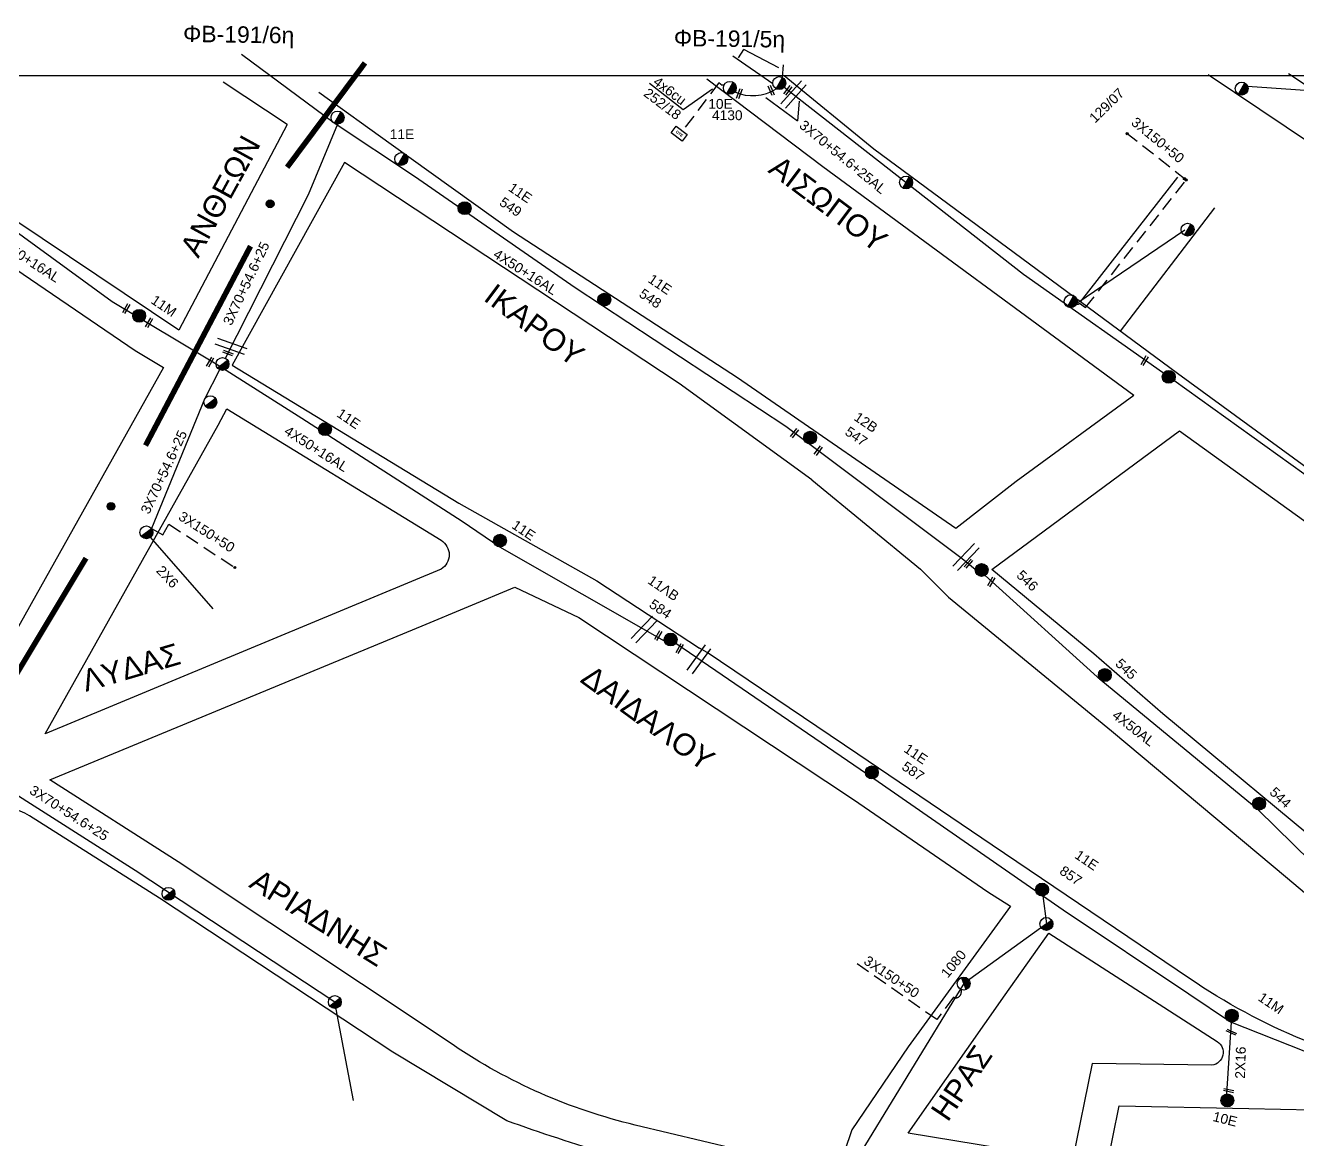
# Model space of a CAD drawing. Header units: millimetres. Extents: x 408 to 3042, y 742 to 1820.
# Drawn here: x 2117.3 to 2350, y 1608.2 to 1811.9 of the extents above; entities that cross this region are included whole.
import ezdxf

# ---------------------------------------------------------------- set-up
doc = ezdxf.new("R2010")
doc.units = ezdxf.units.MM
doc.linetypes.add('DASHED', pattern=[19.05, 12.7, -6.35])
for name, color, linetype in [('Pillar OTE', 7, 'Continuous'), ('Άγνωστα', 7, 'Continuous'), ('Γυμνά εναέρια ΧΤ και ΦΟΠ (3Φ)   4x50+16AL', 7, 'Continuous'), ('Επιγραφές - Σχήματα', 7, 'Continuous'), ('Μηχανική τομή', 7, 'Continuous'), ('Στύλος Ξύλινος', 7, 'Continuous'), ('Στύλος Ξύλινος @ 1', 7, 'Continuous'), ('Στύλος ΦΜ', 7, 'Continuous'), ('Στύλος ΦΜ @ 1', 7, 'Continuous'), ('Συνδέσεις', 7, 'Continuous'), ('Συνεστραμμένα ΧΤ   3x70+54.6+25 AL', 7, 'SYN_LINE'), ('Τομή', 7, 'Continuous'), ('Υπόβαθρο ΔΕΗ', 7, 'Continuous'), ('Υπόγεια καλώδια Παροχών ΧΤ   4x50AL', 7, 'DASHED'), ('Υπόγεια καλώδια Παροχών ΧΤ   4x6', 7, 'DASHED')]:
    doc.layers.add(name, color=color, linetype=linetype)
doc.styles.add('arial', font='arial.ttf')
doc.styles.get("Standard").update_dxf_attribs({"font": 'arial.ttf'})
doc.linetypes.add('SYN_LINE', pattern='A,0.5,-0.0001,["/\\/\\/\\/",Standard,S=0.1,R=0,X=0,Y=-0.05],-0.25', length=0.7501)
doc.dimstyles.new('ISO-25', dxfattribs={"dimtxt": 2.5, "dimasz": 2.5, "dimexe": 1.25, "dimexo": 0.625, "dimtad": 1, "dimtxsty": 'Standard', "dimcen": 2.5, "dimadec": 0, "dimazin": 0, "dimtfac": 1, "dimtmove": 0, "dimatfit": 3, "dimfxl": 1, "dimarcsym": 0})

# ---------------------------------------------------------------- blocks, each defined once
blk = doc.blocks.new('ΤΟΜΗ')
at = {"layer": 'Τομή', "ltscale": 40}
for p, q in [((-5.68, 0), (5.68, 0)), ((5.68, -2.33), (-5.68, -2.33))]:
    blk.add_line(p, q, dxfattribs=at)
blk = doc.blocks.new('ΜΗΧΑΝΙΚΗ ΤΟΜΗ')
at = {"layer": 'Μηχανική τομή', "ltscale": 40}
for p, q in [((-1.89, 0.78), (1.89, 0.78)), ((1.89, 0), (-1.89, 0))]:
    blk.add_line(p, q, dxfattribs=at)
blk = doc.blocks.new('ΥΠΑΡΧΩΝ ΤΣΙΜΕΝΤΕΝΙΟΣ ΣΤΥΛΟΣ')
at = {"layer": 'Στύλος ΦΜ'}
blk.add_hatch(color=7, dxfattribs=at).paths.add_polyline_path([(-1.29, -2.28, 0.574793), (2.62, 0, 0.268822), (1.3, 2.27)])
at = {"layer": 'Στύλος ΦΜ', "color": 7}
blk.add_line((-1.29, -2.28), (1.3, 2.27), dxfattribs=at)
blk.add_circle((0, 0), 2.62, dxfattribs=at)
at = {"layer": 'Στύλος ΦΜ', "flags": 4}
for tag, p in [('ΑΡΙΘΜΟΣ', (-4.68, 8.05)), ('ΤΥΠΟΣ', (-4.91, 3.03))]:
    blk.add_attdef(tag, p, '', height=4, dxfattribs=at)
blk = doc.blocks.new('ΥΠΑΡΧΩΝ ΞΥΛΙΝΟΣ ΣΤΥΛΟΣ')
at = {"layer": 'Στύλος Ξύλινος'}
h = blk.add_hatch(color=7, dxfattribs=at)
h.paths.add_polyline_path([(-2.62, 0, 0.270008), (-1.29, -2.28), (1.3, 2.27, 0.576266)])
h.paths.add_polyline_path([(-1.29, -2.28, 0.574793), (2.62, 0, 0.268822), (1.3, 2.27)])
at = {"layer": 'Στύλος Ξύλινος', "color": 7}
blk.add_line((-1.29, -2.28), (1.3, 2.27), dxfattribs=at)
blk.add_circle((0, 0), 2.62, dxfattribs=at)
at = {"layer": 'Στύλος Ξύλινος', "flags": 4}
for tag, p in [('ΑΡΙΘΜΟΣ', (-4.91, 8.6)), ('ΤΥΠΟΣ', (-4.85, 3.39))]:
    blk.add_attdef(tag, p, '', height=4, dxfattribs=at)
blk = doc.blocks.new('_ΣΥΝΔΕΣΗ')
at = {"layer": 'Συνδέσεις', "linetype": 'SYN_LINE', "ltscale": 40}
blk.add_hatch(color=256, dxfattribs=at).paths.add_polyline_path([(0.5, -0.01, 1), (-0.5, -0.01, 1)])
at = {"layer": 'Συνδέσεις'}
blk.add_circle((0, -0.01), 0.5, dxfattribs=at)
blk = doc.blocks.new('PILLAR ΟΤΕ')
at = {"layer": 'Pillar OTE', "ltscale": 40}
blk.add_lwpolyline([(-3.31, 2.02), (3.39, 2.02), (3.39, -1.99), (-3.31, -1.99)], close=True, dxfattribs=at)
at = {"layer": 'Pillar OTE', "insert": (-1.81, 0.71), "char_height": 1.3575, "width": 109.961, "attachment_point": 1}
blk.add_mtext('{\\fArial|b1|i0|c161|p34;OTE}', dxfattribs=at)

msp = doc.modelspace()

# ---------------------------------------------------------------- hatches: boundary and pattern name
at = {"layer": 'Επιγραφές - Σχήματα', "linetype": 'Continuous', "ltscale": 20}
h = msp.add_hatch(color=154, dxfattribs=at)
h.dxf.hatch_style = 1
edge = h.paths.add_edge_path()
edge.add_arc((2162.07, 1779.3), 0.708, 0, 360)
h = msp.add_hatch(color=154, dxfattribs=at)
h.dxf.hatch_style = 1
edge = h.paths.add_edge_path()
edge.add_arc((2132.96, 1723.98), 0.708, 0, 360)

# ---------------------------------------------------------------- linework, layer by layer
at = {"layer": 'Άγνωστα', "color": 151, "linetype": 'DASHED', "ltscale": 0.2}
msp.add_lwpolyline([(2309.59, 1761.03, 0.404495), (2310.13, 1761.13), (2311.22, 1760.33), (2329.62, 1783.66), (2318.83, 1792.13)], format="xyb", dxfattribs=at)
at = {"layer": 'Άγνωστα', "color": 85, "linetype": 'DASHED', "ltscale": 0.2}
msp.add_lwpolyline([(2311.16, 1760.25), (2311.16, 1760.25)], close=True, dxfattribs=at)
at = {"layer": 'Άγνωστα', "color": 151, "linetype": 'DASHED', "ltscale": 0.2}
msp.add_lwpolyline([(2140.37, 1719.94), (2142.46, 1718.76), (2143.56, 1720.73), (2155.61, 1712.79)], dxfattribs=at)
at = {"layer": 'Άγνωστα', "color": 62, "linetype": 'DASHED', "ltscale": 0.2}
msp.add_lwpolyline([(2288.48, 1635.63), (2288.48, 1635.11, -0.559489), (2287.04, 1634.23), (2284.02, 1630.12), (2268.46, 1641.01)], format="xyb", dxfattribs=at)
at = {"layer": 'Άγνωστα', "color": 62}
msp.add_lwpolyline([(2337.03, 1616.53), (2337.9, 1629.67)], dxfattribs=at)
at = {"layer": 'Γυμνά εναέρια ΧΤ και ΦΟΠ (3Φ)   4x50+16AL', "color": 30, "ltscale": 40}
msp.add_lwpolyline([(2291.04, 1712.41), (2288.65, 1714.37), (2256.38, 1738.57), (2217.88, 1763.93), (2188.45, 1784.29), (2173.81, 1794.05), (2156.82, 1806.59)], dxfattribs=at)
at = {"layer": 'Γυμνά εναέρια ΧΤ και ΦΟΠ (3Φ)   4x50+16AL', "color": 151, "ltscale": 40}
for points in [[(2234.18, 1699.35), (2204.07, 1716.53), (2204.07, 1716.53), (2197.17, 1721.21), (2167.85, 1740.03), (2152.19, 1749.96), (2133.2, 1761.4), (2102.92, 1783.4), (2068.85, 1798.68)], [(2368.5, 1643.22), (2342.78, 1668.46), (2313.99, 1692.22), (2292.85, 1711.36)]]:
    msp.add_lwpolyline(points, dxfattribs=at)
at = {"layer": 'Επιγραφές - Σχήματα', "color": 154, "linetype": 'Continuous', "ltscale": 20, "const_width": 1}
for points in [[(2179.42, 1805.07), (2165.18, 1785.99)], [(2158.48, 1771.56), (2139.28, 1735.11)], [(2128.39, 1714.5), (2104.64, 1674.93)]]:
    msp.add_lwpolyline(points, dxfattribs=at)
at = {"layer": 'Επιγραφές - Σχήματα'}
msp.add_lwpolyline([(433.97, 786.81), (2929.97, 786.81), (2929.97, 1802.72), (433.97, 1802.72)], close=True, dxfattribs=at)
at = {"layer": 'Επιγραφές - Σχήματα', "color": 154, "linetype": 'Continuous', "ltscale": 20}
for centre in [(2162.07, 1779.3), (2132.96, 1723.98)]:
    msp.add_circle(centre, 0.708, dxfattribs=at)
at = {"layer": 'Συνεστραμμένα ΧΤ   3x70+54.6+25 AL', "color": 6, "linetype": 'SYN_LINE', "ltscale": 10}
msp.add_lwpolyline([(2254.03, 1801.24), (2246.67, 1806.31)], dxfattribs=at)
at = {"layer": 'Συνεστραμμένα ΧΤ   3x70+54.6+25 AL', "color": 6, "linetype": 'SYN_LINE', "ltscale": 2}
msp.add_lwpolyline([(2255.78, 1802.4), (2255.99, 1804.72)], dxfattribs=at)
at = {"layer": 'Συνεστραμμένα ΧΤ   3x70+54.6+25 AL', "color": 151, "ltscale": 20}
for points in [[(2355.92, 1726.49), (2327.39, 1746.98), (2299.85, 1766.39), (2255.46, 1801.09), (2255.46, 1801.09)], [(2309.63, 1761.15), (2329.36, 1774.55)]]:
    msp.add_lwpolyline(points, dxfattribs=at)
at = {"layer": 'Συνεστραμμένα ΧΤ   3x70+54.6+25 AL', "color": 173, "linetype": 'SYN_LINE', "ltscale": 20}
msp.add_lwpolyline([(2340.85, 1800.84), (2354.01, 1799.88), (2377.76, 1784.03), (2401.98, 1775.66)], dxfattribs=at)
at = {"layer": 'Συνεστραμμένα ΧΤ   3x70+54.6+25 AL', "color": 30, "linetype": 'SYN_LINE', "ltscale": 20}
for points in [[(2174.4, 1793.9), (2169.02, 1780.95), (2153.79, 1750.87)], [(2177.29, 1615.35), (2173.9, 1633.33), (2137.4, 1657.4), (2105.09, 1677.96), (2065.2, 1702.9), (2049.88, 1723.29)]]:
    msp.add_lwpolyline(points, dxfattribs=at)
at = {"layer": 'Συνεστραμμένα ΧΤ   3x70+54.6+25 AL', "color": 151, "linetype": 'SYN_LINE', "ltscale": 20}
for points in [[(2152.82, 1748.96), (2150.09, 1743.58), (2140.37, 1719.94)], [(2151.66, 1705.22), (2140.21, 1718.33)]]:
    msp.add_lwpolyline(points, dxfattribs=at)
at = {"layer": 'Συνεστραμμένα ΧΤ   3x70+54.6+25 AL', "color": 62, "ltscale": 20}
for points in [[(2236.3, 1698.99), (2272.47, 1674.2), (2307.1, 1650.2), (2330.12, 1634.81), (2337.7, 1629.7), (2364.53, 1619.09)], [(2303.43, 1652.74), (2304.06, 1647.62), (2288.94, 1636.71), (2268.09, 1602.6), (2259.59, 1580.38), (2248.13, 1551.65)]]:
    msp.add_lwpolyline(points, dxfattribs=at)
at = {"layer": 'Συνεστραμμένα ΧΤ   3x70+54.6+25 AL', "color": 6, "linetype": 'SYN_LINE', "ltscale": 10}
msp.add_arc((2250.31, 1806.94), 7.86, 245.7295, 303.1641, dxfattribs=at)
at = {"layer": 'Υπόβαθρο ΔΕΗ'}
for points in [[(2348.32, 1803.12), (2391.02, 1774.73), (2391.02, 1774.73), (2391.02, 1774.73), (2398.91, 1805.48)], [(2165.16, 1793.84), (2153.47, 1801.57)], [(2320.02, 1744.25), (2263.18, 1786.04), (2241.92, 1802.1)], [(2165.16, 1793.84), (2145.36, 1756.21), (2115.38, 1776.3), (2083.04, 1799.06)], [(2320.02, 1744.25), (2298.52, 1728.55), (2287.5, 1719.92), (2247.53, 1747.48), (2206.57, 1774.13), (2184.23, 1790.16), (2170.98, 1799.67)], [(2142.56, 1749.38), (2119.21, 1707.67), (2108.56, 1688.71), (2080.41, 1706.76), (2058.87, 1720.68), (2051.93, 1724.84), (2071.03, 1768.32), (2081.18, 1790.76), (2111.29, 1770.23), (2137.38, 1752.47), (2142.56, 1749.38)], [(2261.15, 1728.83), (2261.15, 1728.83), (2236.88, 1746.42), (2236.88, 1746.42), (2175.68, 1786.88), (2155.13, 1749.81), (2196.61, 1724.59), (2221.8, 1710.36), (2221.8, 1710.36), (2240.63, 1698.06)], [(2310.32, 1761.36), (2328.09, 1784.17)], [(2334.83, 1778.57), (2317.54, 1756.04)], [(2294.09, 1712.42), (2328.4, 1737.8), (2359.77, 1715.2), (2358.91, 1684.1), (2357.95, 1659), (2325.33, 1686.04), (2312.7, 1697.01), (2294.09, 1712.42)], [(2358.48, 1613.51), (2356.01, 1595.41), (2315.04, 1602.89), (2317.34, 1614.33), (2341.1, 1613.86), (2358.48, 1613.51)]]:
    msp.add_lwpolyline(points, dxfattribs=at)
for points in [[(2333.62, 1802.98), (2381.23, 1771), (2387.37, 1766.35), (2378.65, 1757.18), (2375.35, 1754.9, -0.146895), (2371.02, 1753.51), (2364.64, 1731.98), (2355.35, 1728.36), (2328.06, 1748.26), (2272.51, 1789.29), (2256.11, 1802.72)], [(2154.13, 1741.82), (2193.33, 1717.77, -0.559648), (2193.33, 1712.48), (2120.92, 1682.41), (2152.56, 1738.85), (2154.13, 1741.82)], [(2261.15, 1728.83), (2281.01, 1712.51), (2286.12, 1707.4), (2315.97, 1682.95), (2348.17, 1656), (2362.91, 1643.58), (2359.92, 1623.2), (2351.18, 1626.36, -0.052474), (2330.21, 1637.67), (2294.15, 1662.04), (2269.54, 1678.65), (2242.02, 1697.26), (2240.63, 1698.06), (2240.63, 1698.06)], [(2297.46, 1650.84), (2278.8, 1625.12), (2268.49, 1609.94), (2265.77, 1602.02), (2228.86, 1610.83, -0.09029), (2195.52, 1625.5), (2145.27, 1658.99), (2121.77, 1673.97), (2189.88, 1702.14), (2206.85, 1709.23), (2218.53, 1703.68), (2218.53, 1703.68), (2268.76, 1670.38), (2293.32, 1653.52), (2297.46, 1650.84)], [(2262.84, 1595.24), (2242.98, 1600.2, -0.024774), (2205.37, 1611.62), (2184.53, 1624.17), (2141.85, 1652.34), (2118.08, 1667.36, 0.180673), (2110.53, 1668.93, 13.156435), (2110.53, 1668.93), (2108.7, 1668.21, 0.224041), (2104.1, 1663.33), (2094.42, 1637.34), (2075.44, 1586.52), (2144.55, 1572.57), (2201.6, 1560.69), (2236.26, 1554.52), (2247.02, 1552.47), (2257.29, 1579.94), (2177.56, 1595.54), (2164.9, 1598.13), (2166.23, 1604.63), (2226.99, 1592.67), (2259.63, 1586.59), (2262.84, 1595.24)], [(2312.44, 1622.09), (2308.83, 1604.43), (2278.75, 1609.34), (2296.5, 1634.64), (2304.49, 1645.95), (2335.3, 1626.13, -0.698659), (2334.33, 1621.78), (2312.44, 1622.09)]]:
    msp.add_lwpolyline(points, format="xyb", dxfattribs=at)
at = {"layer": 'Υπόγεια καλώδια Παροχών ΧΤ   4x6', "color": 6, "linetype": 'DASHED', "ltscale": 0.2}
msp.add_lwpolyline([(2245.06, 1800.94, 0.464143), (2244.75, 1800.97), (2244.13, 1801.44), (2237.34, 1792.45)], format="xyb", dxfattribs=at)

# ---------------------------------------------------------------- block references
at = {"layer": 'Pillar OTE', "xscale": 0.375, "yscale": 0.375, "zscale": 0.375, "rotation": 323}
msp.add_blockref('PILLAR ΟΤΕ', (2236.88, 1792.15), dxfattribs=at)
at = {"layer": 'Μηχανική τομή'}
for p, xscale, yscale, zscale, rotation in [((2253.53, 1799.96), 0.4999999999999998, 0.4999999999999998, 0.4999999999999998, 292.2151038097838), ((2247.71, 1799.51), 0.4999999999999997, 0.4999999999999997, 0.4999999999999997, 248.4956352259445), ((2256.6, 1800.18), 0.4999999999999997, 0.4999999999999997, 0.4999999999999997, 231.8989271481104), ((2135.57, 1760.27), 0.4999999999999998, 0.4999999999999998, 0.4999999999999998, 239.889233486939), ((2139.77, 1757.64), 0.4999999999999998, 0.4999999999999998, 0.4999999999999998, 239.889233486939), ((2154.42, 1752.22), 0.4999999999999998, 0.4999999999999998, 0.4999999999999998, 159.5268291198832), ((2150.91, 1750.43), 0.4999999999999998, 0.4999999999999998, 0.4999999999999998, 239.889233486939), ((2321.84, 1750.73), 0.4999999999999998, 0.4999999999999998, 0.4999999999999998, 239.889233486939), ((2257.84, 1737.49), 0.4999999999999998, 0.4999999999999998, 0.4999999999999998, 231.0055958680864), ((2262.17, 1734.3), 0.4999999999999998, 0.4999999999999998, 0.4999999999999998, 233.3441733344089), ((2289.65, 1713.63), 0.4999999999999998, 0.4999999999999998, 0.4999999999999998, 228.6692046158627), ((2293.8, 1710.3), 0.4999999999999998, 0.4999999999999998, 0.4999999999999998, 239.889233486939), ((2232.89, 1700.49), 0.4999999999999998, 0.4999999999999998, 0.4999999999999998, 239.889233486939), ((2236.78, 1698.08), 0.4999999999999998, 0.4999999999999998, 0.4999999999999998, 239.889233486939), ((2337.98, 1628), 0.4999999999999997, 0.4999999999999997, 0.4999999999999997, 155.2172652613564), ((2337.43, 1617.33), 0.4999999999999997, 0.4999999999999997, 0.4999999999999997, 167.8705134010287)]:
    msp.add_blockref('ΜΗΧΑΝΙΚΗ ΤΟΜΗ', p, dxfattribs=dict(at, xscale=xscale, yscale=yscale, zscale=zscale, rotation=rotation))
at = {"layer": 'Στύλος Ξύλινος @ 1', "ltscale": 40}
ref = msp.add_blockref('ΥΠΑΡΧΩΝ ΞΥΛΙΝΟΣ ΣΤΥΛΟΣ', (2197.63, 1778.51), dxfattribs=dict(at, xscale=0.449999999999818, yscale=0.449999999999818, zscale=0.449999999999818, rotation=325.8394331313655))
ref.add_attrib('ΤΥΠΟΣ', '11E', (2205.48, 1781.83), dxfattribs={"layer": 'Στύλος Ξύλινος', "height": 1.8, "rotation": 325.8394, "flags": 4})
ref.add_attrib('ΑΡΙΘΜΟΣ', '549', (2203.83, 1779.18), dxfattribs={"layer": 'Στύλος Ξύλινος', "height": 1.8, "rotation": 325.8394, "flags": 4})
ref = msp.add_blockref('ΥΠΑΡΧΩΝ ΞΥΛΙΝΟΣ ΣΤΥΛΟΣ', (2223.18, 1761.77), dxfattribs=dict(at, xscale=0.449999999999818, yscale=0.449999999999818, zscale=0.449999999999818, rotation=325.8394331313655))
ref.add_attrib('ΤΥΠΟΣ', '11E', (2231.03, 1765.09), dxfattribs={"layer": 'Στύλος Ξύλινος', "height": 1.8, "rotation": 325.8394, "flags": 4})
ref.add_attrib('ΑΡΙΘΜΟΣ', '548', (2229.38, 1762.44), dxfattribs={"layer": 'Στύλος Ξύλινος', "height": 1.8, "rotation": 325.8394, "flags": 4})
ref = msp.add_blockref('ΥΠΑΡΧΩΝ ΞΥΛΙΝΟΣ ΣΤΥΛΟΣ', (2138.12, 1758.83), dxfattribs=dict(at, xscale=0.449999999999818, yscale=0.449999999999818, zscale=0.449999999999818, rotation=325.8394331313655))
ref.add_attrib('ΤΥΠΟΣ', '11M', (2140.1, 1761.26), dxfattribs={"layer": 'Στύλος Ξύλινος', "height": 1.8, "rotation": 325.8394, "flags": 4})
at = {"layer": 'Στύλος Ξύλινος @ 1', "ltscale": 40, "xscale": 0.449999999999818, "yscale": 0.449999999999818, "zscale": 0.449999999999818, "rotation": 345.9311559392577}
msp.add_blockref('ΥΠΑΡΧΩΝ ΞΥΛΙΝΟΣ ΣΤΥΛΟΣ', (2326.43, 1747.66), dxfattribs=at)
at = {"layer": 'Στύλος Ξύλινος @ 1', "ltscale": 40}
ref = msp.add_blockref('ΥΠΑΡΧΩΝ ΞΥΛΙΝΟΣ ΣΤΥΛΟΣ', (2172.11, 1738.09), dxfattribs=dict(at, xscale=0.449999999999818, yscale=0.449999999999818, zscale=0.449999999999818, rotation=325.8394331313655))
ref.add_attrib('ΤΥΠΟΣ', '11E', (2174.09, 1740.52), dxfattribs={"layer": 'Στύλος Ξύλινος', "height": 1.8, "rotation": 325.8394, "flags": 4})
ref = msp.add_blockref('ΥΠΑΡΧΩΝ ΞΥΛΙΝΟΣ ΣΤΥΛΟΣ', (2260.85, 1736.55), dxfattribs=dict(at, xscale=0.449999999999818, yscale=0.449999999999818, zscale=0.449999999999818, rotation=325.8394331313655))
ref.add_attrib('ΤΥΠΟΣ', '12B', (2268.69, 1739.87), dxfattribs={"layer": 'Στύλος Ξύλινος', "height": 1.8, "rotation": 325.8394, "flags": 4})
ref.add_attrib('ΑΡΙΘΜΟΣ', '547', (2267.04, 1737.22), dxfattribs={"layer": 'Στύλος Ξύλινος', "height": 1.8, "rotation": 325.8394, "flags": 4})
ref = msp.add_blockref('ΥΠΑΡΧΩΝ ΞΥΛΙΝΟΣ ΣΤΥΛΟΣ', (2204.12, 1717.7), dxfattribs=dict(at, xscale=0.449999999999818, yscale=0.449999999999818, zscale=0.449999999999818, rotation=325.8394331313655))
ref.add_attrib('ΤΥΠΟΣ', '11E', (2206.1, 1720.13), dxfattribs={"layer": 'Στύλος Ξύλινος', "height": 1.8, "rotation": 325.8394, "flags": 4})
ref = msp.add_blockref('ΥΠΑΡΧΩΝ ΞΥΛΙΝΟΣ ΣΤΥΛΟΣ', (2292.21, 1712.35), dxfattribs=dict(at, xscale=0.4499999999998179, yscale=0.4499999999998179, zscale=0.4499999999998179, rotation=316.6417566351495))
ref.add_attrib('ΤΥΠΟΣ', '546', (2298.44, 1711.19), dxfattribs={"layer": 'Στύλος Ξύλινος', "height": 1.8, "rotation": 316.6418, "flags": 4})
ref = msp.add_blockref('ΥΠΑΡΧΩΝ ΞΥΛΙΝΟΣ ΣΤΥΛΟΣ', (2235.32, 1699.63), dxfattribs=dict(at, xscale=0.449999999999818, yscale=0.449999999999818, zscale=0.449999999999818, rotation=325.8394331313655))
ref.add_attrib('ΤΥΠΟΣ', '11ΛΒ', (2230.97, 1710.02), dxfattribs={"layer": 'Στύλος Ξύλινος', "height": 1.8, "rotation": 325.8394, "flags": 4})
ref.add_attrib('ΑΡΙΘΜΟΣ', '584', (2231.23, 1705.66), dxfattribs={"layer": 'Στύλος Ξύλινος', "height": 1.8, "rotation": 325.8394, "flags": 4})
ref = msp.add_blockref('ΥΠΑΡΧΩΝ ΞΥΛΙΝΟΣ ΣΤΥΛΟΣ', (2314.74, 1693.13), dxfattribs=dict(at, xscale=0.4499999999998179, yscale=0.4499999999998179, zscale=0.4499999999998179, rotation=316.6417566351495))
ref.add_attrib('ΤΥΠΟΣ', '545', (2316.52, 1695.03), dxfattribs={"layer": 'Στύλος Ξύλινος', "height": 1.8, "rotation": 316.6418, "flags": 4})
ref = msp.add_blockref('ΥΠΑΡΧΩΝ ΞΥΛΙΝΟΣ ΣΤΥΛΟΣ', (2272.13, 1675.33), dxfattribs=dict(at, xscale=0.449999999999818, yscale=0.449999999999818, zscale=0.449999999999818, rotation=325.8394331313655))
ref.add_attrib('ΤΥΠΟΣ', '11E', (2277.82, 1679.21), dxfattribs={"layer": 'Στύλος Ξύλινος', "height": 1.8, "rotation": 325.8394, "flags": 4})
ref.add_attrib('ΑΡΙΘΜΟΣ', '587', (2277.44, 1675.99), dxfattribs={"layer": 'Στύλος Ξύλινος', "height": 1.8, "rotation": 325.8394, "flags": 4})
ref = msp.add_blockref('ΥΠΑΡΧΩΝ ΞΥΛΙΝΟΣ ΣΤΥΛΟΣ', (2342.96, 1669.62), dxfattribs=dict(at, xscale=0.4499999999998179, yscale=0.4499999999998179, zscale=0.4499999999998179, rotation=316.6417566351495))
ref.add_attrib('ΤΥΠΟΣ', '544', (2344.73, 1671.52), dxfattribs={"layer": 'Στύλος Ξύλινος', "height": 1.8, "rotation": 316.6418, "flags": 4})
ref = msp.add_blockref('ΥΠΑΡΧΩΝ ΞΥΛΙΝΟΣ ΣΤΥΛΟΣ', (2303.26, 1653.9), dxfattribs=dict(at, xscale=0.449999999999818, yscale=0.449999999999818, zscale=0.449999999999818, rotation=325.8394331313655))
ref.add_attrib('ΤΥΠΟΣ', '11E', (2309.07, 1659.79), dxfattribs={"layer": 'Στύλος Ξύλινος', "height": 1.8, "rotation": 325.8394, "flags": 4})
ref.add_attrib('ΑΡΙΘΜΟΣ', '857', (2306.29, 1656.9), dxfattribs={"layer": 'Στύλος Ξύλινος', "height": 1.8, "rotation": 325.8394, "flags": 4})
ref = msp.add_blockref('ΥΠΑΡΧΩΝ ΞΥΛΙΝΟΣ ΣΤΥΛΟΣ', (2337.97, 1630.84), dxfattribs=dict(at, xscale=0.449999999999818, yscale=0.449999999999818, zscale=0.449999999999818, rotation=325.8394331313655))
ref.add_attrib('ΤΥΠΟΣ', '11M', (2342.61, 1633.75), dxfattribs={"layer": 'Στύλος Ξύλινος', "height": 1.8, "rotation": 325.8394, "flags": 4})
ref = msp.add_blockref('ΥΠΑΡΧΩΝ ΞΥΛΙΝΟΣ ΣΤΥΛΟΣ', (2337.14, 1615.35), dxfattribs=dict(at, xscale=0.449999999999818, yscale=0.449999999999818, zscale=0.449999999999818, rotation=345.9311559392577))
ref.add_attrib('ΤΥΠΟΣ', '10E', (2334.35, 1611.61), dxfattribs={"layer": 'Στύλος Ξύλινος', "height": 1.8, "rotation": 345.9312, "flags": 4})
at = {"layer": 'Στύλος ΦΜ @ 1', "ltscale": 40}
ref = msp.add_blockref('ΥΠΑΡΧΩΝ ΤΣΙΜΕΝΤΕΝΙΟΣ ΣΤΥΛΟΣ', (2246.16, 1800.51), dxfattribs=dict(at, xscale=0.4499999999998181, yscale=0.4499999999998181, zscale=0.4499999999998181))
ref.add_attrib('ΤΥΠΟΣ', '10E', (2242.21, 1796.68), dxfattribs={"layer": 'Στύλος ΦΜ', "height": 1.8, "flags": 4})
ref.add_attrib('ΑΡΙΘΜΟΣ', '4130', (2242.89, 1794.61), dxfattribs={"layer": 'Στύλος ΦΜ', "height": 1.8, "flags": 4})
at = {"layer": 'Στύλος ΦΜ @ 1', "ltscale": 40, "xscale": 0.4499999999998181, "yscale": 0.4499999999998181, "zscale": 0.4499999999998181}
for p in [(2255.19, 1801.38), (2339.77, 1800.38), (2174.4, 1795.08), (2278.39, 1783.21), (2329.88, 1774.58), (2308.5, 1761.49)]:
    msp.add_blockref('ΥΠΑΡΧΩΝ ΤΣΙΜΕΝΤΕΝΙΟΣ ΣΤΥΛΟΣ', p, dxfattribs=at)
at = {"layer": 'Στύλος ΦΜ @ 1', "ltscale": 40}
ref = msp.add_blockref('ΥΠΑΡΧΩΝ ΤΣΙΜΕΝΤΕΝΙΟΣ ΣΤΥΛΟΣ', (2186.05, 1787.51), dxfattribs=dict(at, xscale=0.4499999999998181, yscale=0.4499999999998181, zscale=0.4499999999998181))
ref.add_attrib('ΑΡΙΘΜΟΣ', '11Ε', (2183.95, 1791.13), dxfattribs={"layer": 'Στύλος ΦΜ', "height": 1.8, "flags": 4})
at = {"layer": 'Στύλος ΦΜ @ 1', "ltscale": 40, "xscale": 0.4499999999998182, "yscale": 0.4499999999998182, "zscale": 0.4499999999998182, "rotation": 337.1517464580141}
for p in [(2153.36, 1750.01), (2151.14, 1743.04), (2139.44, 1719.22), (2143.47, 1653.13), (2304.06, 1647.62), (2173.9, 1633.34)]:
    msp.add_blockref('ΥΠΑΡΧΩΝ ΤΣΙΜΕΝΤΕΝΙΟΣ ΣΤΥΛΟΣ', p, dxfattribs=at)
at = {"layer": 'Στύλος ΦΜ @ 1', "ltscale": 40}
ref = msp.add_blockref('ΥΠΑΡΧΩΝ ΤΣΙΜΕΝΤΕΝΙΟΣ ΣΤΥΛΟΣ', (2288.93, 1636.71), dxfattribs=dict(at, xscale=0.4499999999998183, yscale=0.4499999999998183, zscale=0.4499999999998183, rotation=50.80064788871424))
ref.add_attrib('ΤΥΠΟΣ', '1080', (2286, 1637.59), dxfattribs={"layer": 'Στύλος ΦΜ', "height": 1.8, "rotation": 50.8006, "flags": 4})
at = {"layer": 'Συνδέσεις', "xscale": 0.4, "yscale": 0.4, "zscale": 0.25}
for p in [(2318.83, 1792.13), (2329.3, 1783.92), (2329.62, 1783.66), (2155.61, 1712.8), (2155.61, 1712.8)]:
    msp.add_blockref('_ΣΥΝΔΕΣΗ', p, dxfattribs=at)
at = {"layer": 'Τομή'}
for p, xscale, yscale, zscale, rotation in [((2258.23, 1798.92), 0.4999999999999989, 0.4999999999999989, 0.4999999999999989, 228.6305230751893), ((2154.72, 1752.72), 0.499999999999999, 0.499999999999999, 0.499999999999999, 160.5217126837044), ((2289.77, 1714.31), 0.4999999999999987, 0.4999999999999987, 0.4999999999999987, 226.3873393955963), ((2230.89, 1701.05), 0.4999999999999987, 0.4999999999999987, 0.4999999999999987, 226.3873393955963), ((2240.96, 1695.65), 0.4999999999999988, 0.4999999999999988, 0.4999999999999988, 233.8297913774486)]:
    msp.add_blockref('ΤΟΜΗ', p, dxfattribs=dict(at, xscale=xscale, yscale=yscale, zscale=zscale, rotation=rotation))

# ---------------------------------------------------------------- texts
at = {"ltscale": 40, "width": 94.4586, "attachment_point": 1, "style": 'arial'}
for s, insert, char_height, rotation in [('ΦΒ-191/6η', (2146.17, 1811.92), 3, 359.1724), ('ΦΒ-191/5η', (2235.93, 1811.16), 3, 359.1724), ('ΑΝΘΕΩΝ', (2145.41, 1771.14), 4, 61.291), ('ΑΙΣΩΠΟΥ', (2255.36, 1788.4), 4, 323.1845), ('IKAPOY', (2203.29, 1764.98), 4, 323.1845), ('ΛYΔAΣ', (2127.22, 1693.88), 4, 16.3708), ('ΔAIΔAΛOY', (2220.94, 1695.22), 4, 323.9336), ('APIAΔNHΣ', (2160.12, 1657.87), 4, 327.9778), ('ΗΡΑΣ', (2282.69, 1613.49), 4, 55.9929)]:
    msp.add_mtext(s, dxfattribs=dict(at, insert=insert, char_height=char_height, rotation=rotation))
at = {"layer": 'Άγνωστα', "ltscale": 40, "char_height": 1.8, "width": 34.5395, "attachment_point": 1, "style": 'arial'}
for s, insert, rotation in [('129/07', (2311.7, 1795.25), 44.3585), ('3X150+50', (2320.54, 1795.31), 320.7292), ('3X70+54.6+25', (2153.36, 1757.67), 64.7818), ('3X70+54.6+25', (2138.29, 1723.18), 64.7818), ('3X150+50', (2146.1, 1723.19), 327.4204), ('2X6', (2142.41, 1713.35), 313.4071), ('3X70+54.6+25', (2118.85, 1673.11), 327.4204), ('3X150+50', (2271.49, 1641.94), 325.8638), ('2X16', (2338.57, 1619.35), 88.4233)]:
    msp.add_mtext(s, dxfattribs=dict(at, insert=insert, rotation=rotation))
at = {"layer": 'Γυμνά εναέρια ΧΤ και ΦΟΠ (3Φ)   4x50+16AL', "ltscale": 40, "char_height": 1.8, "width": 34.5395, "attachment_point": 1, "rotation": 327.4204, "style": 'arial'}
for insert in [(2112.73, 1773.45), (2203.68, 1771.16), (2165.44, 1738.82)]:
    msp.add_mtext('4X50+16AL', dxfattribs=dict(at, insert=insert))
at = {"layer": 'Συνεστραμμένα ΧΤ   3x70+54.6+25 AL', "ltscale": 20, "insert": (2259.83, 1794.77), "char_height": 1.8, "width": 34.5395, "attachment_point": 1, "rotation": 320.7292, "style": 'arial'}
msp.add_mtext('3X70+54.6+25AL', dxfattribs=at)
at = {"layer": 'Υπόγεια καλώδια Παροχών ΧΤ   4x50AL', "color": 7, "ltscale": 0.2, "char_height": 1.8, "attachment_point": 1, "rotation": 323}
for s, insert in [('4x6cu', (2233.04, 1802.72)), ('252/18', (2231.31, 1800.61))]:
    msp.add_mtext_dynamic_manual_height_columns(s, width=1.8, gutter_width=12.5, heights=[0.118], dxfattribs=dict(at, insert=insert))
at = {"layer": 'Υπόγεια καλώδια Παροχών ΧΤ   4x50AL', "ltscale": 0.2, "insert": (2317.03, 1686.87), "char_height": 1.8, "width": 34.5395, "attachment_point": 1, "rotation": 322.3457, "style": 'arial'}
msp.add_mtext('4X50AL', dxfattribs=at)

# ---------------------------------------------------------------- leaders
at = {"layer": 'Επιγραφές - Σχήματα', "ltscale": 40}
for points in [[(2247.72, 1805.98), (2248.72, 1807.55)], [(2255.13, 1804.19), (2248.72, 1807.55)], [(2252.71, 1798.75), (2258.52, 1794.45)], [(2258.86, 1798.05), (2258.52, 1794.45)]]:
    msp.add_leader(points, dimstyle='ISO-25', override={"dimasz": 0.5, "dimtad": 0}, dxfattribs=at)
at = {"layer": 'Επιγραφές - Σχήματα'}
msp.add_leader([(2242.99, 1800.28), (2237.6, 1796.49), (2231.47, 1801.32)], dimstyle='ISO-25', override={"dimasz": 0.1, "dimgap": 0.625, "dimtad": 0}, dxfattribs=at)

doc.saveas('drawing.dxf')
